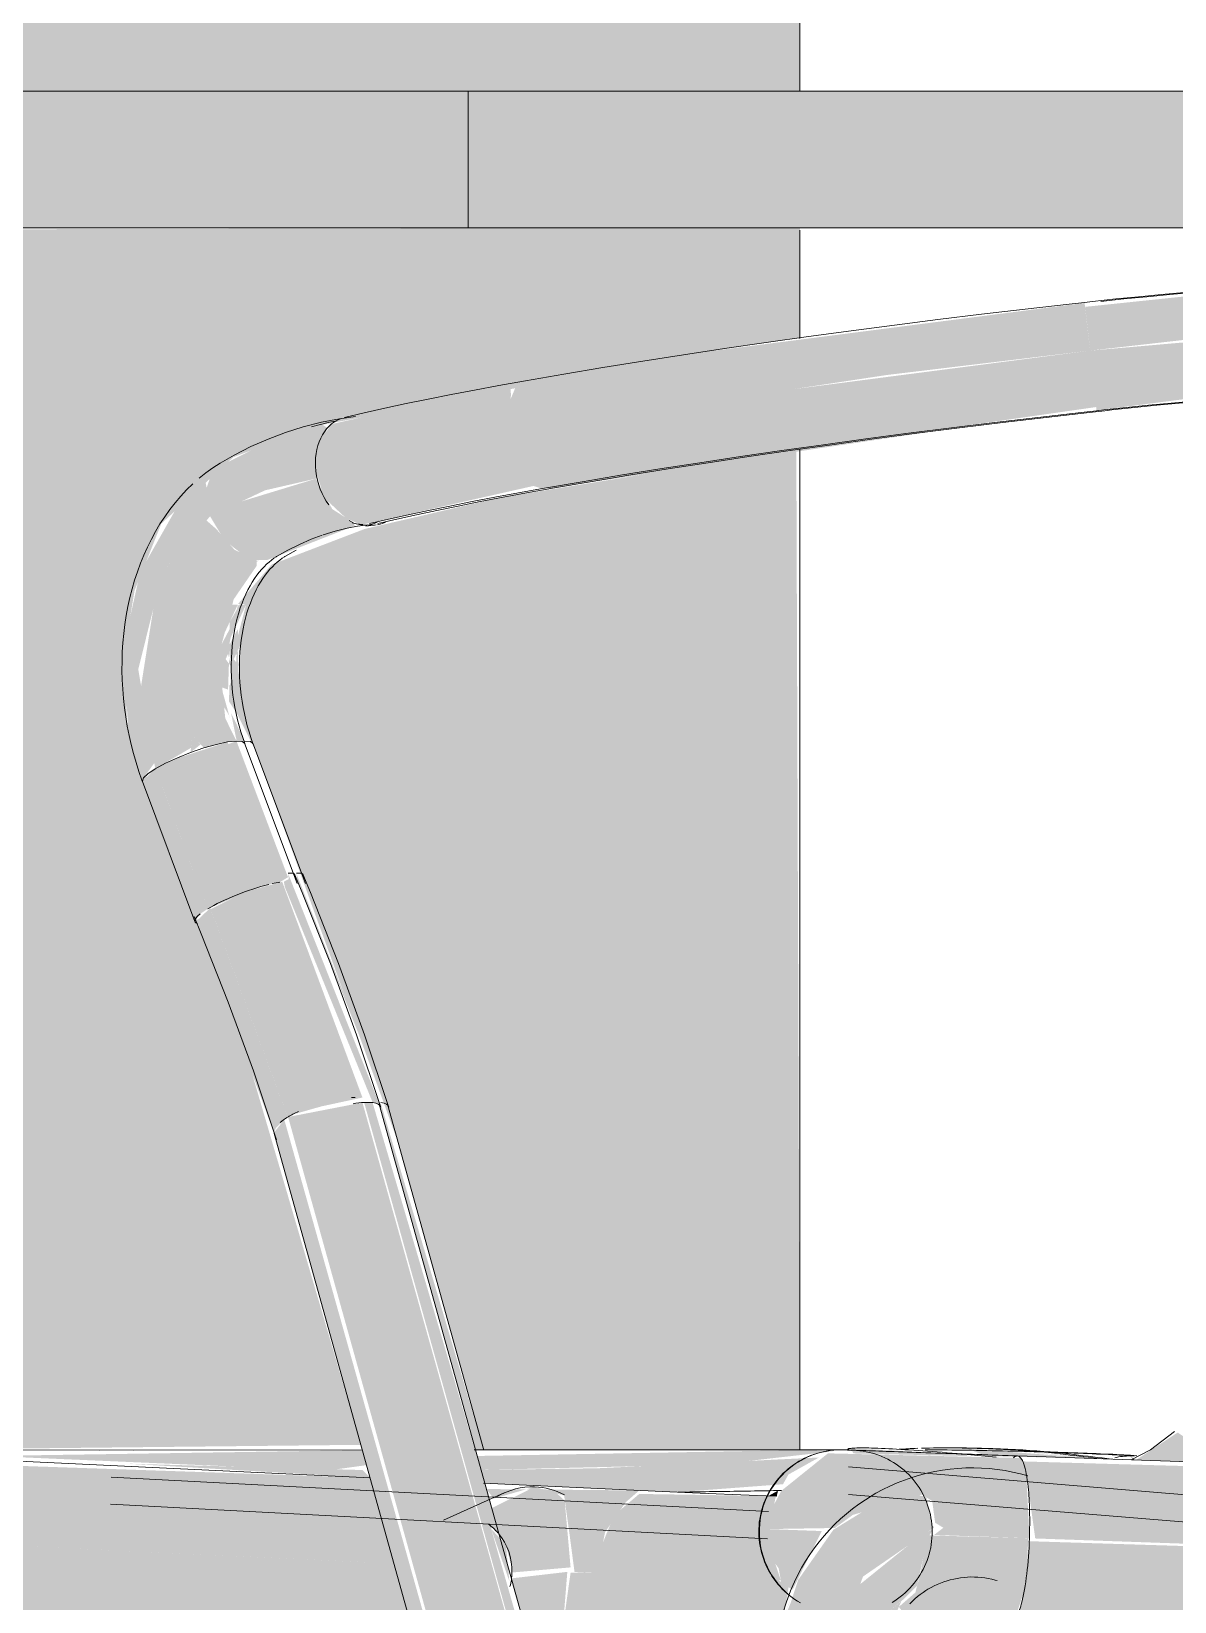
# Model space of a CAD drawing. Header units: inches. Extents: x 20426 to 36348, y -461 to 673.
# Drawn here: x 27940.58 to 27951.05, y 16.16 to 30.55 of the extents above; entities that cross this region are included whole.
import ezdxf

# ---------------------------------------------------------------- set-up
doc = ezdxf.new("R2010")
doc.units = ezdxf.units.IN
doc.header["$MEASUREMENT"] = 0
doc.layers.add('I-FURN', color=30, linetype='Continuous', lineweight=9)
doc.layers.add('M-EQPM', color=50, linetype='Continuous', lineweight=9)

# ---------------------------------------------------------------- blocks, each defined once
blk = doc.blocks.new('Mechanical Equipment 1 - Mechanical Equipment 1-405455-Elevation - South')
at = {"layer": 'M-EQPM'}
h = blk.add_hatch(color=256, dxfattribs=at)
h.paths.add_polyline_path([(26078.284, 0), (26078.377, 0), (26078.324, 15.636), (26078.381, 15.636), (26078.418, 15.745), (26078.284, 15.939), (26078.284, 3.655)], flags=0)
h.paths.add_polyline_path([(26090.06, 16.071), (26090.082, 16.126), (26090.057, 16.095)], flags=0)
h.paths.add_polyline_path([(26079.997, 0), (26084.511, 0.013), (26084.511, 0.25), (26083.365, 0.25), (26083.365, 0.75), (26090.93, 0.75), (26090.094, 15.848), (26089.983, 16.092), (26089.13, 15.997), (26084.395, 15.775), (26081.016, 3.655)], flags=0)
h.paths.add_polyline_path([(26181.87, 0), (26182.169, 0.008), (26182.07, 2.228), (26181.497, 0), (26181.814, 0)], flags=0)
h.paths.add_polyline_path([(26167.379, 0), (26179.752, 0), (26179.7, 15.636), (26179.754, 15.675), (26179.812, 15.7), (26179.663, 15.952), (26179.484, 15.968), (26174.504, 15.745), (26172.504, 15.615), (26168.579, 3.655)], flags=0)
h.paths.add_polyline_path([(26183.168, 0), (26185.886, 0.011), (26185.886, 0.25), (26184.741, 0.25), (26184.741, 0.75), (26192.305, 0.75), (26191.469, 15.848), (26191.363, 16.085), (26190.497, 15.993), (26185.846, 15.775), (26182.931, 5.319), (26183.159, 0)], flags=0)
h.paths.add_polyline_path([(26189.846, 0), (26192.347, 0.029), (26192.335, 0.25), (26189.846, 0.25)], flags=0)
h.paths.add_polyline_path([(26166.254, 0), (26169.66, 10.383), (26165.205, 0)], flags=0)
h.paths.add_polyline_path([(26164.117, 0), (26170.84, 15.666), (26168.333, 15.636), (26168.082, 15.72), (26167.471, 15.978), (26166.997, 16.306), (26166.535, 16.88), (26166.199, 17.795), (26165.923, 19.015), (26165.886, 19.051), (26165.686, 20.783), (26165.069, 23.975), (26164.672, 25.55), (26164.191, 27.322), (26163.7, 27.466), (26163.438, 27.677), (26163.52, 28.11), (26163.581, 28.23), (26163.817, 28.33), (26169.042, 27.63), (26169.111, 27.746), (26169.113, 27.796), (26169.529, 28.121), (26170.02, 28.253), (26173.009, 28.342), (26175.346, 28.323), (26177.765, 28.234), (26181.128, 27.895), (26183.651, 27.539), (26186.43, 27.025), (26187.118, 26.833), (26187.71, 26.533), (26187.843, 26.394), (26188.042, 26.204), (26188.377, 25.595), (26188.514, 24.96), (26188.514, 24.589), (26188.438, 24.016), (26188.004, 22.733), (26187.02, 19.985), (26186.366, 17.549), (26190.925, 17.494), (26191.643, 17.371), (26191.915, 17.062), (26192.035, 16.849), (26192.193, 16.615), (26192.43, 16.145), (26192.438, 15.944), (26192.517, 15.624), (26193.424, 0.75), (26198.176, 0.75), (26198.176, 28.5), (26193.09, 28.5), (26193.09, 28.75), (26174.841, 28.75), (26174.841, 30), (26218.337, 30), (26218.337, 45.018), (26078.284, 45.018), (26078.284, 30), (26096.462, 30), (26096.462, 36), (26120.462, 36), (26120.462, 30), (26124.377, 30), (26124.377, 28.75), (26120.462, 28.729), (26120.462, 28.142), (26122.253, 28.266), (26125.955, 28.346), (26129.361, 28.236), (26129.706, 28.117), (26129.925, 28.001), (26130.182, 27.56), (26130.144, 27.37), (26129.903, 27.076), (26129.611, 26.817), (26129.361, 26.708), (26128.604, 26.362), (26128.411, 26.075), (26128.05, 25.296), (26127.842, 24.55), (26127.719, 23.793), (26127.376, 20.672), (26127.297, 18.094), (26127.423, 17.52), (26127.423, 17.456), (26127.423, 17.287), (26127.466, 17.332), (26127.62, 16.992), (26127.809, 16.853), (26127.994, 16.512), (26127.952, 16.07), (26127.783, 15.793), (26132.964, 0)], flags=0)
h.paths.add_polyline_path([(26131.915, 0), (26126.775, 15.663), (26126.549, 15.658), (26125.209, 15.723), (26120.462, 15.925), (26120.462, 0), (26131.139, 0)], flags=0)
h.paths.add_polyline_path([(26085.377, 0), (26090.973, 0.005), (26090.959, 0.25), (26085.377, 0.25), (26085.377, 0.005)], flags=0)
h.paths.add_polyline_path([(26193.424, 0), (26199.864, 0.017), (26199.864, 0.25), (26193.41, 0.25), (26193.4, 0.008), (26193.4, 0)], flags=0)
h.paths.add_polyline_path([(26096.462, 0), (26096.462, 0.25), (26091.959, 0.25), (26091.948, 0.008), (26091.973, 0)], flags=0)
h.paths.add_polyline_path([(26186.81, 0), (26188.98, 0), (26188.98, 0.25), (26186.752, 0.25), (26186.752, 0)], flags=0)
h.paths.add_polyline_path([(26200.73, 0), (26207.246, 0.01), (26207.246, 0.25), (26200.73, 0.25), (26200.73, 0.06)], flags=0)
h.paths.add_polyline_path([(26213.842, 0), (26213.842, 0.25), (26211.614, 0.25), (26211.614, 0), (26213.373, 0)], flags=0)
h.paths.add_polyline_path([(26210.748, 0), (26210.748, 0.25), (26208.335, 0.25), (26208.323, 0), (26209.228, 0)], flags=0)
h.paths.add_polyline_path([(26217.435, 0), (26217.426, 0.011), (26217.65, 5.636), (26214.824, 15.775), (26209.233, 16.067), (26209.204, 15.848), (26209.228, 15.619), (26208.398, 0.75), (26215.854, 0.75), (26215.854, 0.25), (26214.708, 0.205), (26214.708, 0), (26217.426, 0)], flags=0)
h.paths.add_polyline_path([(26202.419, 0.75), (26207.289, 0.75), (26208.181, 15.677), (26208.379, 16.429), (26208.691, 16.906), (26208.746, 17.034), (26208.791, 17.185), (26208.904, 17.24), (26209.143, 17.47), (26209.749, 17.496), (26209.786, 17.551), (26210.023, 17.552), (26214.316, 17.598), (26213.319, 20.996), (26212.168, 24.236), (26212.182, 25.071), (26212.242, 25.428), (26212.487, 26.039), (26213.147, 26.648), (26213.901, 26.933), (26217.533, 27.621), (26218.337, 27.744), (26218.337, 28.75), (26207.505, 28.729), (26207.505, 28.5), (26202.419, 28.5), (26202.419, 3.655)], flags=0)
h.paths.add_polyline_path([(26096.462, 0.75), (26096.462, 28.5), (26094.096, 28.5), (26094.096, 28.75), (26094.004, 28.729), (26094.004, 28.5), (26091.714, 28.5), (26091.714, 28.75), (26078.284, 28.729), (26078.284, 28.06), (26081.761, 27.611), (26084.698, 27.086), (26085.666, 26.833), (26086.259, 26.533), (26086.33, 26.432), (26086.591, 26.204), (26086.879, 25.749), (26087.063, 24.96), (26087.063, 24.589), (26086.987, 24.016), (26086.553, 22.733), (26085.571, 19.993), (26084.889, 17.549), (26089.472, 17.495), (26090.192, 17.371), (26090.464, 17.062), (26090.582, 16.851), (26090.741, 16.615), (26090.979, 16.145), (26090.981, 15.974), (26091.066, 15.624), (26091.973, 0.75)], flags=0)
h.paths.add_polyline_path([(26079.368, 1.458), (26083.341, 15.714), (26083.173, 15.718), (26079.71, 15.602), (26079.298, 15.622), (26079.366, 1.912)], flags=0)
h.paths.add_polyline_path([(26180.818, 1.725), (26181.916, 5.666), (26181.42, 15.594), (26180.981, 15.622), (26180.749, 15.622), (26180.817, 1.912)], flags=0)
h.paths.add_polyline_path([(26182.778, 8.757), (26184.665, 15.72), (26182.472, 15.624), (26182.77, 8.929)], flags=0)
h.paths.add_polyline_path([(26217.827, 8.991), (26218.123, 15.637), (26215.964, 15.675), (26217.824, 9.001)], flags=0)
h.paths.add_polyline_path([(26090.749, 16.011), (26090.788, 16.029), (26090.743, 16.028)], flags=0)
h.paths.add_polyline_path([(26170.892, 17.169), (26171.514, 17.237), (26171.96, 18.406), (26171.836, 20.747), (26171.431, 24.299), (26171.152, 25.344), (26170.874, 25.951), (26170.637, 26.293), (26165.301, 27.078), (26166.168, 23.606), (26166.666, 20.988), (26166.822, 19.836), (26166.945, 18.915), (26167.312, 17.56), (26167.511, 17.401), (26167.854, 17.215), (26170.621, 17.173)], flags=0)
h.paths.add_polyline_path([(26187.519, 24.797), (26187.47, 24.732), (26187.497, 24.845)], flags=0)
h.paths.add_polyline_path([(26179.474, 17.469), (26183.388, 17.55), (26185.229, 17.55), (26186.366, 21.414), (26187.366, 24.042), (26187.423, 24.057), (26187.497, 24.518), (26187.48, 25.03), (26187.519, 25.03), (26187.469, 25.163), (26187.441, 25.3), (26187.459, 25.328), (26187.053, 25.745), (26186.614, 25.888), (26185.617, 26.172), (26184.165, 26.438), (26180.913, 26.911), (26177.973, 27.215), (26177.585, 26.738), (26177.496, 26.451), (26177.368, 25.867), (26177.359, 24.991), (26178.404, 18.591), (26178.6, 18.172), (26178.934, 17.678), (26179.409, 17.483), (26179.453, 17.477)], flags=0)
h.paths.add_polyline_path([(26086.144, 24.797), (26086.094, 24.732), (26086.131, 24.825)], flags=0)
h.paths.add_polyline_path([(26078.284, 17.49), (26079.188, 17.553), (26080.122, 17.552), (26083.853, 17.55), (26084.99, 21.414), (26085.991, 24.042), (26086.044, 24.046), (26086.121, 24.518), (26086.104, 25.03), (26086.152, 25.02), (26086.094, 25.163), (26086.061, 25.299), (26086.061, 25.355), (26085.677, 25.745), (26084.984, 26.013), (26084.242, 26.172), (26082.789, 26.438), (26079.538, 26.911), (26078.284, 27.005), (26078.284, 17.505)], flags=0)
h.paths.add_polyline_path([(26213.456, 25.705), (26213.36, 25.654), (26213.449, 25.701)], flags=0)
h.paths.add_polyline_path([(26213.532, 25.705), (26213.435, 25.68), (26213.531, 25.704)], flags=0)
h.paths.add_polyline_path([(26215.442, 17.549), (26218.337, 17.552), (26218.304, 26.716), (26215.572, 26.274), (26214.35, 25.99), (26213.496, 25.663), (26213.19, 25.304), (26213.263, 25.296), (26213.185, 24.999), (26213.164, 24.63), (26213.111, 24.557), (26213.106, 24.409), (26213.177, 24.303), (26213.309, 24.038), (26213.356, 23.945), (26214.655, 20.371), (26215.441, 17.55)], flags=0)
h.paths.add_polyline_path([(26120.462, 17.781), (26120.904, 18.633), (26121.089, 19.251), (26121.408, 21.858), (26121.935, 25.72), (26121.855, 26.257), (26121.862, 26.437), (26121.533, 27.027), (26121.314, 27.223), (26120.462, 27.107), (26120.462, 17.954)], flags=0)
h.paths.add_polyline_path([(26171.475, 24.313), (26171.477, 24.324), (26171.473, 24.324)], flags=0)
h.paths.add_polyline_path([(26177.368, 24.485), (26177.369, 24.485), (26177.359, 24.544)], flags=0)
h.paths.add_polyline_path([(26213.195, 24.63), (26213.187, 24.876), (26213.21, 24.924), (26213.2, 24.732)], flags=0)
h.paths.add_polyline_path([(26129.741, 27.076), (26129.617, 27.139), (26129.622, 27.078), (26129.713, 27.076)], flags=0)
h.paths.add_polyline_path([(26164.387, 48.055), (26218.337, 48.055), (26218.337, 60), (26078.284, 60), (26078.284, 48.055), (26161.127, 48.055)], flags=0)
for p, q in [((26218.337, 30), (26218.337, 45.018)), ((26218.337, 27.734), (26218.337, 28.729)), ((26218.337, 17.551), (26218.337, 26.72))]:
    blk.add_line(p, q, dxfattribs=at)
blk = doc.blocks.new('HermanMiller_Collection_Air-Chair_SideChair_Arms - Arms-460524-Elevation - South')
at = {"layer": 'I-FURN'}
for points in [[(26216.039, 26.362), (26219.681, 26.902), (26216.936, 26.52), (26216.014, 26.37)], [(26214.57, 20.693), (26213.723, 22.835), (26213.731, 22.779), (26214.55, 20.719), (26214.564, 20.701)], [(26221.19, 17.466), (26221.085, 17.48), (26220.171, 17.55), (26221.185, 17.466)]]:
    blk.add_hatch(color=256, dxfattribs=at).paths.add_polyline_path(points, flags=0)
h = blk.add_hatch(color=256, dxfattribs=at)
h.paths.add_polyline_path([(26213.159, 24.1), (26213.019, 24.601), (26213.031, 24.409), (26213.107, 24.283)], flags=0)
h.paths.add_polyline_path([(26213.075, 24.797), (26213.125, 25.003), (26213.243, 25.366), (26213.113, 25.138), (26213.109, 24.999), (26213.097, 24.924)], flags=0)
h.paths.add_polyline_path([(26213.088, 25.519), (26213.386, 25.705), (26213.333, 25.687), (26213.102, 25.529)], flags=0)
h = blk.add_hatch(color=256, dxfattribs=at)
h.paths.add_polyline_path([(26213.212, 24.043), (26213.248, 24.054), (26213.125, 24.303), (26213.177, 24.046)], flags=0)
h.paths.add_polyline_path([(26213.15, 24.797), (26213.2, 24.732), (26213.173, 24.845)], flags=0)
h.paths.add_polyline_path([(26213.173, 24.518), (26213.19, 25.03), (26213.187, 25.073), (26213.106, 24.919), (26213.125, 24.732), (26213.119, 24.538)], flags=0)
h.paths.add_polyline_path([(26213.124, 24.999), (26213.263, 25.296), (26213.187, 25.29), (26213.125, 25.003)], flags=0)
h = blk.add_hatch(color=256, dxfattribs=at)
h.paths.add_polyline_path([(26219.851, 1.458), (26219.823, 1.83), (26218.684, 5.806), (26218.724, 5.501), (26219.844, 1.485)], flags=0)
h.paths.add_polyline_path([(26217.816, 8.757), (26217.824, 9.001), (26215.894, 15.716), (26215.888, 15.675), (26217.768, 8.933)], flags=0)
h.paths.add_polyline_path([(26215.366, 17.549), (26215.441, 17.55), (26214.495, 20.734), (26214.49, 20.693), (26215.366, 17.55)], flags=0)
for p, q in [((26214.359, 26.014), (26214.455, 26.027)), ((26213.619, 25.737), (26213.723, 25.796)), ((26213.806, 22.742), (26213.326, 24.026)), ((26213.327, 24.024), (26213.326, 24.025)), ((26215.442, 17.549), (26214.559, 20.719)), ((26214.33, 17.551), (26212.236, 17.55)), ((26217.282, 17.552), (26215.429, 17.551))]:
    blk.add_line(p, q, dxfattribs=at)
at = {"layer": 'I-FURN', "flags": 128}
for points in [[(26222.909, 28.235), (26222.749, 28.224), (26222.548, 28.209), (26222.345, 28.193), (26222.14, 28.176), (26221.933, 28.158), (26221.725, 28.139), (26221.515, 28.118), (26221.305, 28.097), (26221.095, 28.075)], [(26222.695, 27.218), (26222.618, 27.212), (26222.419, 27.196), (26222.218, 27.179), (26222.016, 27.162), (26221.812, 27.143), (26221.607, 27.123), (26221.401, 27.102), (26221.195, 27.08), (26221.129, 27.072)], [(26216.071, 26.363), (26216.416, 26.423), (26216.769, 26.482), (26217.129, 26.54), (26217.496, 26.597), (26217.869, 26.653), (26218.247, 26.708), (26218.63, 26.762), (26219.016, 26.815), (26219.407, 26.867), (26219.8, 26.917), (26220.196, 26.965), (26220.593, 27.012), (26220.991, 27.057), (26221.129, 27.072)], [(26214.095, 26.981), (26214.028, 26.968), (26213.863, 26.926)], [(26214.471, 26.039), (26214.643, 26.079), (26214.823, 26.119), (26215.011, 26.16), (26215.206, 26.2), (26215.409, 26.24), (26215.618, 26.281), (26215.833, 26.321), (26216.054, 26.36), (26216.071, 26.363)], [(26213.326, 24.025), (26213.308, 24.078), (26213.29, 24.132), (26213.274, 24.186), (26213.26, 24.242), (26213.247, 24.298), (26213.236, 24.354), (26213.226, 24.411), (26213.218, 24.468), (26213.211, 24.525), (26213.207, 24.582), (26213.203, 24.639), (26213.202, 24.696), (26213.202, 24.752), (26213.203, 24.808), (26213.207, 24.863), (26213.211, 24.917), (26213.218, 24.971), (26213.226, 25.023), (26213.235, 25.074), (26213.246, 25.124), (26213.258, 25.173), (26213.271, 25.22), (26213.286, 25.266), (26213.302, 25.31), (26213.319, 25.352), (26213.337, 25.393), (26213.355, 25.431), (26213.375, 25.468), (26213.395, 25.502), (26213.416, 25.535), (26213.438, 25.565), (26213.46, 25.594), (26213.482, 25.62), (26213.504, 25.644), (26213.527, 25.666), (26213.549, 25.686), (26213.572, 25.704), (26213.594, 25.721), (26213.616, 25.735), (26213.619, 25.737)], [(26213.326, 24.025), (26213.304, 24.042), (26213.25, 24.046)], [(26214.569, 20.698), (26214.349, 21.355), (26214.11, 22.009), (26213.852, 22.66), (26213.783, 22.826)], [(26221.423, 17.498), (26221.396, 17.5), (26221.367, 17.502), (26221.337, 17.504), (26221.305, 17.505), (26221.273, 17.507), (26221.239, 17.509), (26221.203, 17.511), (26221.167, 17.512), (26221.129, 17.514), (26221.091, 17.516), (26221.051, 17.518), (26221.01, 17.519), (26220.968, 17.521), (26220.925, 17.523), (26220.882, 17.524), (26220.837, 17.526), (26220.792, 17.527), (26220.747, 17.529), (26220.7, 17.53), (26220.653, 17.532), (26220.606, 17.533), (26220.559, 17.535), (26220.511, 17.536), (26220.462, 17.537), (26220.414, 17.539), (26220.366, 17.54), (26220.317, 17.541), (26220.269, 17.542)]]:
    blk.add_lwpolyline(points, dxfattribs=at)
at = {"layer": 'I-FURN'}
for centre, major_axis, ratio, start_param, end_param in [((26214.398, 26.524), (-0.057, 0.497), 0.711436, 3.176288, 3.438088), ((26214.398, 26.524), (-0.057, 0.497), 0.711436, 2.963382, 3.141593), ((26213.323, 22.632), (0.461, 0.194), 0.144221, 6.220526, 6.744124), ((26214.093, 20.546), (0.476, 0.152), 0.239355, 6.237561, 6.76116), ((26226.22, 101.858), (0, 84.69), 0.707107, 3.051747, 3.057539)]:
    blk.add_ellipse(centre, major_axis=major_axis, ratio=ratio, start_param=start_param, end_param=end_param, dxfattribs=at)
blk.add_open_spline([(26220.849, 17.51), (26220.719, 17.527), (26220.391, 17.555), (26219.982, 17.569), (26219.777, 17.57), (26219.751, 17.57)], degree=3, knots=[-1, -1, -1, -1, -0.7, -0.4, -0.3554722, -0.3554722, -0.3554722, -0.3554722], dxfattribs=at)
blk = doc.blocks.new('Falcon 7700 Series Pedestal Base - 36_ Square Top x 30_ - Wheelchair Height-V66-Elevation - South')
at = {"layer": 'I-FURN'}
blk.add_hatch(color=256, dxfattribs=at).paths.add_polyline_path([(26215.297, 28.75), (26225.753, 28.75), (26225.753, 30), (26215.297, 30)], flags=0)
for p, q in [((26215.297, 30), (26225.753, 30)), ((26225.753, 28.75), (26215.297, 28.75))]:
    blk.add_line(p, q, dxfattribs=at)
blk = doc.blocks.new('HermanMiller_Collection_Air-Chair_SideChair_Arms - Arms-V67-Elevation - South')
at = {"layer": 'I-FURN'}
for points in [[(26220.996, 27.624), (26223.212, 27.877), (26223.236, 27.819), (26223.321, 27.825), (26223.237, 28.117), (26223.091, 28.249), (26220.95, 28.025), (26220.982, 27.75)], [(26215.654, 26.875), (26219.137, 27.401), (26220.996, 27.624), (26220.945, 28.061), (26217.457, 27.611), (26215.734, 27.293), (26215.661, 27.119), (26215.649, 27.002)], [(26215.964, 26.362), (26219.681, 26.911), (26221.051, 27.107), (26220.996, 27.624), (26217.337, 27.149), (26215.654, 26.875), (26215.768, 26.52), (26215.896, 26.384)], [(26213.902, 26.52), (26215.654, 26.875), (26215.69, 27.219), (26215.682, 27.317), (26214.044, 26.95), (26213.926, 26.768), (26213.901, 26.64)], [(26212.933, 26.106), (26213.437, 26.344), (26213.916, 26.454), (26213.912, 26.703), (26214.011, 26.913), (26213.962, 26.946), (26213.552, 26.833), (26212.959, 26.533), (26212.894, 26.344), (26212.9, 26.227)], [(26214.334, 26.031), (26215.896, 26.384), (26215.768, 26.52), (26215.654, 26.875), (26213.902, 26.52), (26213.98, 26.274), (26214.182, 26.086), (26214.298, 26.037)], [(26212.322, 23.708), (26212.422, 23.844), (26212.275, 24.704), (26212.497, 25.595), (26212.933, 26.106), (26212.9, 26.377), (26212.889, 26.432), (26212.7, 26.314), (26212.293, 25.595), (26212.164, 25.019), (26212.156, 24.589), (26212.182, 24.188)], [(26213.456, 25.705), (26214.26, 26.02), (26214.235, 26.056), (26214.052, 26.172), (26213.902, 26.45), (26213.22, 26.242), (26212.933, 26.106), (26213.066, 25.884), (26213.258, 25.737), (26213.36, 25.706)], [(26212.911, 22.509), (26213.356, 22.7), (26213.573, 22.757), (26213.094, 24.038), (26212.603, 23.88), (26212.431, 23.793), (26212.524, 23.545)], [(26213.574, 22.754), (26213.647, 22.799), (26213.175, 24.046), (26213.101, 24.019), (26213.573, 22.757)], [(26212.793, 22.393), (26212.842, 22.462), (26212.911, 22.509), (26212.431, 23.793), (26212.313, 23.679), (26212.768, 22.461)], [(26213.648, 20.59), (26213.692, 20.625), (26213.953, 20.699), (26214.329, 20.78), (26213.594, 22.757), (26213.263, 22.669), (26212.939, 22.507), (26213.644, 20.602)], [(26214.495, 20.693), (26213.647, 22.835), (26213.654, 22.782), (26213.609, 22.758), (26213.618, 22.71), (26214.423, 20.734), (26214.475, 20.719)], [(26213.519, 20.456), (26213.536, 20.502), (26213.643, 20.604), (26212.935, 22.517), (26212.804, 22.393), (26213.518, 20.458)], [(26222.206, 17.431), (26221.798, 17.711), (26221.414, 17.458), (26222.041, 17.436)], [(26221.407, 17.459), (26221.363, 17.496), (26221.396, 17.459)], [(26215.699, 16.428), (26216.236, 16.475), (26216.182, 17.087), (26216.081, 17.18), (26215.888, 17.204), (26215.514, 17.018), (26215.501, 16.856), (26215.551, 16.807), (26215.644, 16.68), (26215.693, 16.489)], [(26218.162, 16.357), (26218.111, 16.51), (26218.038, 16.678), (26218.112, 17.113), (26218.125, 17.128), (26216.865, 17.148), (26216.635, 16.953), (26216.497, 16.617), (26216.475, 16.423), (26218.142, 16.357)], [(26218.125, 17.128), (26218.136, 17.178), (26218.051, 17.131)], [(26215.675, 16.348), (26215.644, 16.68), (26215.508, 16.829), (26215.659, 16.394)], [(26215.878, 15.714), (26216.139, 15.801), (26216.163, 15.893), (26216.206, 16.434), (26215.691, 16.374), (26215.709, 16.291), (26215.859, 15.781)]]:
    blk.add_hatch(color=256, dxfattribs=at).paths.add_polyline_path(points, flags=0)
h = blk.add_hatch(color=256, dxfattribs=at)
h.paths.add_polyline_path([(26222.908, 27.393), (26223.121, 27.599), (26222.964, 27.453), (26222.911, 27.396)], flags=0)
h.paths.add_polyline_path([(26221.053, 27.076), (26222.855, 27.307), (26223.166, 27.814), (26220.996, 27.624), (26221.051, 27.107)], flags=0)
h.paths.add_polyline_path([(26223.274, 27.402), (26223.322, 27.603), (26223.321, 27.825), (26223.243, 27.77), (26223.26, 27.409)], flags=0)
h = blk.add_hatch(color=256, dxfattribs=at)
h.paths.add_polyline_path([(26212.431, 23.793), (26212.758, 23.984), (26212.767, 24.101), (26212.877, 23.984), (26213.094, 24.038), (26213.014, 24.841), (26213.15, 25.346), (26213.36, 25.652), (26213.36, 25.706), (26213.158, 25.798), (26212.99, 25.989), (26212.9, 26.068), (26212.459, 25.55), (26212.301, 24.55), (26212.422, 23.844)], flags=0)
h.paths.add_polyline_path([(26212.754, 23.942), (26212.846, 24.016), (26212.767, 24.101), (26212.755, 23.949)], flags=0)
h = blk.add_hatch(color=256, dxfattribs=at)
h.paths.add_polyline_path([(26213.094, 24.039), (26213.175, 24.046), (26213.049, 24.303), (26213.094, 24.041)], flags=0)
h.paths.add_polyline_path([(26213.075, 24.797), (26213.125, 24.732), (26213.098, 24.845)], flags=0)
h.paths.add_polyline_path([(26213.098, 24.518), (26213.115, 25.03), (26213.115, 25.077), (26213.031, 24.919), (26212.982, 24.694), (26213.043, 24.538)], flags=0)
h.paths.add_polyline_path([(26213.048, 24.999), (26213.187, 25.296), (26213.113, 25.298), (26213.084, 25.163)], flags=0)
h = blk.add_hatch(color=256, dxfattribs=at)
h.paths.add_polyline_path([(26219.77, 0), (26220.121, 0.012), (26218.653, 5.096), (26218.594, 2.858), (26219.391, 0), (26219.707, 0)], flags=0)
h.paths.add_polyline_path([(26217.697, 6.077), (26217.768, 8.454), (26214.329, 20.734), (26213.648, 20.602), (26217.207, 7.834), (26217.65, 6.245)], flags=0)
h = blk.add_hatch(color=256, dxfattribs=at)
h.paths.add_polyline_path([(26220.192, 0), (26220.257, 0), (26218.674, 5.574), (26218.66, 5.254), (26220.124, 0)], flags=0)
h.paths.add_polyline_path([(26217.798, 8.345), (26217.768, 8.933), (26215.508, 16.829), (26215.534, 16.923), (26215.453, 17.237), (26214.422, 20.734), (26214.345, 20.734), (26217.768, 8.454)], flags=0)
h = blk.add_hatch(color=256, dxfattribs=at)
h.paths.add_polyline_path([(26219.391, 0), (26218.558, 2.986), (26218.535, 2.461), (26219.258, 0), (26219.314, 0)], flags=0)
h.paths.add_polyline_path([(26217.674, 5.552), (26217.65, 6.245), (26213.613, 20.578), (26213.518, 20.458), (26217.65, 5.636)], flags=0)
h = blk.add_hatch(color=256, dxfattribs=at)
h.paths.add_polyline_path([(26217.224, 17.165), (26218.182, 17.237), (26218.232, 17.326), (26218.511, 17.482), (26216.481, 17.383), (26215.417, 17.368), (26215.45, 17.246), (26217.199, 17.166)], flags=0)
h.paths.add_polyline_path([(26214.4, 17.296), (26214.331, 17.367), (26212.182, 17.425), (26214.331, 17.299)], flags=0)
h.paths.add_polyline_path([(26221.1, 17.469), (26219.869, 17.563), (26220.053, 17.494), (26220.893, 17.477), (26221.039, 17.471)], flags=0)
h = blk.add_hatch(color=256, dxfattribs=at)
h.paths.add_polyline_path([(26216.475, 16.423), (26216.552, 16.798), (26216.742, 17.073), (26216.865, 17.18), (26215.465, 17.193), (26215.531, 17.105), (26215.906, 17.212), (26216.177, 17.133), (26216.204, 16.938), (26216.227, 16.774), (26216.272, 16.433), (26216.337, 16.429)], flags=0)
h.paths.add_polyline_path([(26214.619, 16.51), (26214.4, 17.296), (26210.018, 17.445), (26209.872, 17.329), (26209.731, 17.039), (26209.677, 16.742), (26214.26, 16.527)], flags=0)
h = blk.add_hatch(color=256, dxfattribs=at)
h.paths.add_polyline_path([(26214.039, 17.367), (26214.368, 17.412), (26214.329, 17.549), (26210.918, 17.496), (26213.575, 17.381), (26214.026, 17.368)], flags=0)
h.paths.add_polyline_path([(26215.417, 17.368), (26217.597, 17.42), (26218.62, 17.536), (26218.65, 17.536), (26218.415, 17.551), (26215.381, 17.496), (26215.409, 17.393)], flags=0)
h = blk.add_hatch(color=256, dxfattribs=at)
h.paths.add_polyline_path([(26216.959, 15.675), (26216.71, 15.775), (26216.533, 16.048), (26216.475, 16.423), (26216.236, 16.428), (26216.15, 15.812), (26215.991, 15.726), (26216.211, 15.71), (26216.829, 15.681)], flags=0)
h.paths.add_polyline_path([(26214.824, 15.775), (26214.619, 16.51), (26209.677, 16.742), (26209.802, 16.231), (26209.878, 16.095), (26210.104, 15.996), (26214.464, 15.792)], flags=0)
h = blk.add_hatch(color=256, dxfattribs=at)
h.paths.add_polyline_path([(26219.49, 15.585), (26219.454, 15.691), (26219.398, 16.028), (26219.197, 16.003), (26219.08, 15.634), (26219.454, 15.586)], flags=0)
h.paths.add_polyline_path([(26218.123, 15.637), (26218.188, 16.02), (26218.233, 16.294), (26218.142, 16.357), (26216.475, 16.423), (26216.533, 16.048), (26216.71, 15.775), (26216.829, 15.7), (26217.92, 15.644)], flags=0)
for p, q in [((26214.265, 27.021), (26214.12, 27)), ((26214.283, 26.014), (26214.379, 26.027)), ((26213.73, 22.742), (26213.25, 24.026)), ((26213.251, 24.024), (26213.251, 24.025)), ((26212.313, 23.677), (26212.793, 22.392)), ((26217.817, 8.76), (26214.483, 20.719)), ((26213.52, 20.451), (26217.673, 5.549)), ((26214.401, 17.296), (26210.139, 17.496)), ((26218.788, 17.552), (26215.353, 17.551)), ((26212.026, 17.303), (26218.049, 16.986)), ((26215.628, 17.157), (26215.073, 16.908)), ((26217.012, 17.173), (26215.438, 17.247)), ((26212.022, 17.053), (26218.041, 16.737))]:
    blk.add_line(p, q, dxfattribs=at)
at = {"layer": 'I-FURN', "flags": 128}
for points in [[(26223.067, 28.251), (26222.872, 28.238), (26222.674, 28.224), (26222.473, 28.209), (26222.27, 28.193), (26222.064, 28.176), (26221.858, 28.158), (26221.649, 28.139), (26221.44, 28.118), (26221.23, 28.097), (26221.019, 28.075), (26220.944, 28.066)], [(26215.823, 27.348), (26216.173, 27.409), (26216.532, 27.468), (26216.897, 27.527), (26217.269, 27.585), (26217.646, 27.642), (26218.029, 27.698), (26218.417, 27.753), (26218.808, 27.806), (26219.203, 27.858), (26219.601, 27.909), (26220.001, 27.958), (26220.402, 28.005), (26220.805, 28.051), (26220.944, 28.066)], [(26214.164, 27.012), (26214.345, 27.054), (26214.533, 27.096), (26214.729, 27.138), (26214.932, 27.18), (26215.141, 27.222), (26215.357, 27.263), (26215.578, 27.304), (26215.806, 27.345), (26215.823, 27.348)], [(26223.122, 27.252), (26222.932, 27.24), (26222.738, 27.226), (26222.542, 27.212), (26222.344, 27.196), (26222.143, 27.179), (26221.94, 27.162), (26221.737, 27.143), (26221.532, 27.123), (26221.326, 27.102), (26221.12, 27.08), (26221.053, 27.072)], [(26215.996, 26.363), (26216.341, 26.423), (26216.694, 26.482), (26217.054, 26.54), (26217.42, 26.597), (26217.793, 26.653), (26218.171, 26.708), (26218.554, 26.762), (26218.941, 26.815), (26219.331, 26.867), (26219.725, 26.917), (26220.12, 26.965), (26220.517, 27.012), (26220.915, 27.057), (26221.053, 27.072)], [(26214.12, 27), (26213.953, 26.968), (26213.787, 26.926), (26213.624, 26.874), (26213.464, 26.814), (26213.307, 26.744), (26213.153, 26.666), (26213.025, 26.592)], [(26213.025, 26.592), (26212.959, 26.55), (26212.895, 26.504), (26212.834, 26.455)], [(26212.775, 26.402), (26212.718, 26.348), (26212.664, 26.29), (26212.613, 26.23), (26212.564, 26.167), (26212.518, 26.102), (26212.474, 26.036), (26212.433, 25.967), (26212.395, 25.896), (26212.359, 25.824), (26212.326, 25.75), (26212.295, 25.675), (26212.267, 25.598), (26212.242, 25.52), (26212.219, 25.441), (26212.199, 25.361), (26212.181, 25.28), (26212.165, 25.197), (26212.153, 25.115), (26212.142, 25.031), (26212.135, 24.947), (26212.129, 24.863), (26212.127, 24.778), (26212.126, 24.693), (26212.128, 24.607), (26212.133, 24.522), (26212.14, 24.437), (26212.149, 24.352), (26212.161, 24.267), (26212.175, 24.182), (26212.192, 24.098), (26212.211, 24.015), (26212.232, 23.932), (26212.255, 23.85), (26212.281, 23.768), (26212.309, 23.688), (26212.313, 23.678)], [(26214.395, 26.039), (26214.567, 26.079), (26214.748, 26.119), (26214.935, 26.16), (26215.131, 26.2), (26215.333, 26.24), (26215.542, 26.281), (26215.758, 26.321), (26215.979, 26.36), (26215.996, 26.363)], [(26213.543, 25.737), (26213.647, 25.796), (26213.753, 25.849), (26213.86, 25.895), (26213.96, 25.932)], [(26213.968, 25.935), (26214.078, 25.969), (26214.188, 25.996), (26214.283, 26.014)], [(26213.251, 24.025), (26213.232, 24.078), (26213.215, 24.132), (26213.199, 24.186), (26213.185, 24.242), (26213.172, 24.298), (26213.16, 24.354), (26213.151, 24.411), (26213.142, 24.468), (26213.136, 24.525), (26213.131, 24.582), (26213.128, 24.639), (26213.126, 24.696), (26213.126, 24.752), (26213.128, 24.808), (26213.131, 24.863), (26213.136, 24.917), (26213.142, 24.971), (26213.15, 25.023), (26213.159, 25.074), (26213.17, 25.124), (26213.182, 25.173), (26213.196, 25.22), (26213.21, 25.266), (26213.226, 25.31), (26213.243, 25.352), (26213.261, 25.393), (26213.28, 25.431), (26213.3, 25.468), (26213.32, 25.502), (26213.341, 25.535), (26213.362, 25.565), (26213.384, 25.594), (26213.406, 25.62), (26213.429, 25.644), (26213.451, 25.666), (26213.474, 25.686), (26213.496, 25.704), (26213.518, 25.721), (26213.54, 25.735), (26213.543, 25.737)], [(26213.094, 24.038), (26212.993, 24.016), (26212.877, 23.984), (26212.754, 23.942)], [(26213.251, 24.025), (26213.228, 24.042), (26213.175, 24.046), (26213.094, 24.038)], [(26212.754, 23.942), (26212.634, 23.894), (26212.524, 23.844), (26212.431, 23.793)], [(26212.431, 23.793), (26212.362, 23.747), (26212.322, 23.708), (26212.313, 23.679)], [(26214.494, 20.698), (26214.274, 21.355), (26214.035, 22.009), (26213.777, 22.66), (26213.708, 22.826)], [(26213.541, 20.394), (26213.33, 21.025), (26213.1, 21.653), (26212.852, 22.279), (26212.786, 22.438)], [(26221.768, 17.72), (26221.55, 17.551), (26221.371, 17.46)], [(26214.33, 17.551), (26211.922, 17.55), (26209.797, 17.552)], [(26221.399, 17.495), (26221.374, 17.497), (26221.348, 17.498), (26221.32, 17.5), (26221.291, 17.502), (26221.261, 17.504), (26221.23, 17.505), (26221.197, 17.507), (26221.163, 17.509), (26221.128, 17.511), (26221.091, 17.512), (26221.054, 17.514), (26221.015, 17.516), (26220.975, 17.518), (26220.934, 17.519), (26220.893, 17.521), (26220.85, 17.523), (26220.806, 17.524), (26220.762, 17.526), (26220.717, 17.527), (26220.671, 17.529), (26220.625, 17.53), (26220.578, 17.532), (26220.531, 17.533), (26220.483, 17.535), (26220.435, 17.536), (26220.387, 17.537), (26220.339, 17.539), (26220.29, 17.54), (26220.242, 17.541), (26220.193, 17.542), (26220.145, 17.543), (26220.097, 17.544), (26220.049, 17.545), (26220.002, 17.546), (26219.955, 17.547), (26219.909, 17.548), (26219.863, 17.548), (26219.818, 17.549), (26219.773, 17.55), (26219.729, 17.55), (26219.686, 17.551), (26219.644, 17.551), (26219.603, 17.552), (26219.563, 17.552), (26219.524, 17.552), (26219.486, 17.552)], [(26217.012, 17.173), (26217.145, 17.167), (26217.282, 17.161), (26217.423, 17.155), (26217.569, 17.149), (26217.718, 17.143), (26217.871, 17.137), (26218.027, 17.132), (26218.125, 17.128)]]:
    blk.add_lwpolyline(points, dxfattribs=at)
at = {"layer": 'I-FURN'}
for centre, major_axis, ratio, start_param, end_param in [((26214.279, 26.525), (-0.116, 0.486), 0.74611, 0.096646, 1.405643), ((26214.279, 26.525), (-0.116, 0.486), 0.74611, 1.405643, 2.087532), ((26214.322, 26.524), (-0.057, 0.497), 0.711436, 2.65269, 3.176288), ((26214.279, 26.525), (-0.116, 0.486), 0.74611, 2.71464, 2.78003), ((26214.322, 26.524), (-0.057, 0.497), 0.711436, 3.176288, 3.438088), ((26214.279, 26.525), (-0.116, 0.486), 0.74611, 2.814481, 2.976439), ((26213.262, 22.567), (0.468, 0.175), 0.191458, 1.035163, 2.34416), ((26213.262, 22.567), (0.468, 0.175), 0.191458, 0.773364, 0.96478), ((26213.247, 22.632), (0.461, 0.194), 0.144221, 6.220526, 6.744124), ((26213.262, 22.567), (0.468, 0.175), 0.191458, 2.60596, 3.129558), ((26213.262, 22.567), (0.468, 0.175), 0.191458, 3.141593, 3.391358), ((26214.001, 20.585), (0.482, 0.134), 0.301377, 0.918771, 0.997836), ((26214.017, 20.546), (0.476, 0.152), 0.239355, 0.740351, 1.001574), ((26214.017, 20.546), (0.476, 0.152), 0.239355, 0.483554, 0.739774), ((26214.017, 20.546), (0.476, 0.152), 0.239355, 6.237561, 6.76116), ((26214.001, 20.585), (0.482, 0.134), 0.301377, 2.319528, 2.568633), ((26214.001, 20.585), (0.482, 0.134), 0.301377, 2.051225, 2.306833), ((26226.145, 101.858), (0, 84.69), 0.707107, 3.051747, 3.057239), ((26215.888, 16.463), (-0.021, 0.75), 0.90616, 6.224803, 6.748402), ((26215.888, 16.463), (-0.021, 0.75), 0.90616, 5.809079, 6.224803), ((26215.246, 16.444), (-0.014, 0.5), 0.90616, 5.458165, 5.701205), ((26215.246, 16.444), (-0.014, 0.5), 0.90616, 4.654007, 5.439405), ((26215.246, 16.444), (-0.014, 0.5), 0.90616, 4.392208, 4.654007)]:
    blk.add_ellipse(centre, major_axis=major_axis, ratio=ratio, start_param=start_param, end_param=end_param, dxfattribs=at)
for points in [[(26219.416, 17.566), (26219.353, 17.564), (26219.299, 17.561), (26219.247, 17.557)], [(26221.363, 17.496), (26221.316, 17.497), (26221.268, 17.491), (26221.221, 17.479)]]:
    blk.add_open_spline(points, degree=3, dxfattribs=at)
for points, knots in [([(26220.773, 17.51), (26220.643, 17.527), (26220.316, 17.555), (26219.822, 17.572), (26219.546, 17.57), (26219.452, 17.567)], [-1, -1, -1, -1, -0.7, -0.4, -0.222767, -0.222767, -0.222767, -0.222767]), ([(26217.222, 17.165), (26217.245, 17.165), (26217.458, 17.168), (26217.773, 17.173), (26218.072, 17.178), (26218.168, 17.179)], [-0.7807949, -0.7807949, -0.7807949, -0.7807949, -0.75, -0.5, -0.3850075, -0.3850075, -0.3850075, -0.3850075])]:
    blk.add_open_spline(points, degree=3, knots=knots, dxfattribs=at)
blk = doc.blocks.new('Falcon 7700 Series Pedestal Base - 24_ x 30_ x 30_ - Wheelchair Height-460523-Elevation - South')
at = {"layer": 'I-FURN'}
blk.add_hatch(color=256, dxfattribs=at).paths.add_polyline_path([(26205.948, 28.75), (26215.297, 28.75), (26215.297, 30), (26185.297, 30), (26185.297, 28.75), (26197.635, 28.75)], flags=0)
for p, q in [((26185.297, 30), (26215.297, 30)), ((26215.297, 28.75), (26215.297, 30)), ((26215.297, 28.75), (26185.297, 28.75))]:
    blk.add_line(p, q, dxfattribs=at)
blk = doc.blocks.new('HermanMiller_Collection_Air-Chair_SideChair_Arms - Arms-V70-Elevation - South')
at = {"layer": 'I-FURN'}
for points in [[(26219.869, 17.496), (26219.869, 17.51), (26218.802, 17.566), (26218.828, 17.519), (26219.744, 17.498), (26219.847, 17.496)], [(26220.44, 16.742), (26220.411, 17.331), (26220.362, 17.477), (26218.594, 17.52), (26218.166, 17.176), (26218.048, 16.952), (26218.044, 16.826), (26218.657, 16.836), (26218.822, 16.956), (26219.454, 17.143), (26219.549, 17.083), (26219.576, 16.884), (26219.651, 16.838), (26219.566, 16.772), (26220.069, 16.755)], [(26218.653, 15.665), (26218.915, 16.391), (26219.566, 16.84), (26219.545, 16.877), (26219.495, 17.119), (26219.395, 17.145), (26219.068, 17.081), (26218.644, 16.82), (26218.321, 16.36), (26218.252, 16.15), (26218.173, 15.959), (26218.206, 15.676), (26218.522, 15.67)]]:
    blk.add_hatch(color=256, dxfattribs=at).paths.add_polyline_path(points, flags=0)
h = blk.add_hatch(color=256, dxfattribs=at)
h.paths.add_polyline_path([(26229.575, 16.423), (26229.562, 17.174), (26229.113, 17.162), (26229.428, 16.428)], flags=0)
h.paths.add_polyline_path([(26227.815, 16.484), (26227.895, 16.874), (26227.974, 17.02), (26228.038, 17.131), (26227.996, 17.229), (26220.377, 17.446), (26220.428, 17.212), (26220.493, 16.74), (26227.767, 16.486)], flags=0)
h = blk.add_hatch(color=256, dxfattribs=at)
h.paths.add_polyline_path([(26219.268, 16.17), (26219.209, 16.17), (26219.229, 16.137)], flags=0)
h.paths.add_polyline_path([(26220.311, 16.014), (26220.395, 16.274), (26220.431, 16.742), (26219.503, 16.769), (26219.441, 16.418), (26219.397, 16.256), (26219.397, 16.247), (26219.243, 16.113), (26219.282, 16.063), (26219.882, 16.026)], flags=0)
h.paths.add_polyline_path([(26218.819, 16.08), (26218.872, 16.134), (26218.859, 16.138)], flags=0)
h.paths.add_polyline_path([(26218.271, 16.273), (26218.538, 16.808), (26218.044, 16.826), (26218.036, 16.61), (26218.142, 16.468), (26218.167, 16.33), (26218.265, 16.276)], flags=0)
h = blk.add_hatch(color=256, dxfattribs=at)
h.paths.add_polyline_path([(26219.145, 16.066), (26219.181, 15.967), (26219.268, 16.17)], flags=0)
h.paths.add_polyline_path([(26218.784, 16.028), (26218.828, 16.014), (26218.785, 16.014)], flags=0)
h.paths.add_polyline_path([(26219.07, 15.636), (26219.145, 16.066), (26219.282, 16.179), (26219.41, 16.305), (26219.502, 16.727), (26219.553, 16.822), (26219.454, 16.777), (26218.889, 16.321), (26218.653, 15.665), (26218.997, 15.643)], flags=0)
h = blk.add_hatch(color=256, dxfattribs=at)
h.paths.add_polyline_path([(26228.415, 15.713), (26228.066, 15.826), (26227.91, 15.972), (26227.818, 16.402), (26227.767, 16.486), (26220.438, 16.715), (26220.366, 16.143), (26220.311, 15.996), (26228.291, 15.717)], flags=0)
h.paths.add_polyline_path([(26228.65, 15.705), (26228.593, 15.732), (26228.415, 15.713)], flags=0)
h.paths.add_polyline_path([(26229.561, 16.118), (26229.575, 16.423), (26229.429, 16.425), (26229.529, 16.192)], flags=0)
h = blk.add_hatch(color=256, dxfattribs=at)
h.paths.add_polyline_path([(26218.135, 15.672), (26218.149, 15.676), (26218.135, 15.674)], flags=0)
h.paths.add_polyline_path([(26218.163, 15.953), (26218.264, 16.21), (26218.23, 16.13), (26218.177, 15.989)], flags=0)
for p, q in [((26218.737, 17.552), (26218.825, 17.549)), ((26218.737, 17.552), (26218.737, 17.552)), ((26218.825, 17.549), (26218.741, 17.552)), ((26218.825, 17.549), (26218.855, 17.547)), ((26227.999, 17.228), (26220.33, 17.496))]:
    blk.add_line(p, q, dxfattribs=at)
at = {"layer": 'I-FURN', "flags": 128}
for points in [[(26217.961, 16.829), (26217.963, 16.858), (26217.965, 16.888), (26217.969, 16.918), (26217.975, 16.948), (26217.981, 16.977), (26217.989, 17.006), (26217.997, 17.035), (26218.007, 17.063), (26218.018, 17.091), (26218.03, 17.118), (26218.043, 17.145), (26218.058, 17.172), (26218.073, 17.197), (26218.089, 17.223), (26218.107, 17.247), (26218.125, 17.271), (26218.144, 17.294), (26218.164, 17.316), (26218.185, 17.338), (26218.207, 17.358), (26218.23, 17.378), (26218.253, 17.397), (26218.277, 17.415), (26218.302, 17.431), (26218.327, 17.447), (26218.354, 17.462), (26218.38, 17.476), (26218.407, 17.488), (26218.435, 17.5), (26218.463, 17.51), (26218.492, 17.52), (26218.521, 17.528), (26218.55, 17.535), (26218.579, 17.541), (26218.609, 17.545), (26218.639, 17.549), (26218.669, 17.551), (26218.699, 17.552), (26218.729, 17.552), (26218.737, 17.552)], [(26217.961, 16.829), (26217.963, 16.858), (26217.965, 16.888), (26217.969, 16.918), (26217.975, 16.948), (26217.981, 16.977), (26217.989, 17.006), (26217.997, 17.035), (26218.007, 17.063), (26218.018, 17.091), (26218.03, 17.118), (26218.043, 17.145), (26218.058, 17.172), (26218.073, 17.197), (26218.089, 17.223), (26218.107, 17.247), (26218.125, 17.271), (26218.144, 17.294), (26218.164, 17.316), (26218.185, 17.338), (26218.207, 17.358), (26218.23, 17.378), (26218.253, 17.397), (26218.277, 17.415), (26218.302, 17.431), (26218.327, 17.447), (26218.354, 17.462), (26218.38, 17.476), (26218.407, 17.488), (26218.435, 17.5), (26218.463, 17.51), (26218.492, 17.52), (26218.521, 17.528), (26218.55, 17.535), (26218.579, 17.541), (26218.609, 17.545), (26218.639, 17.549), (26218.669, 17.551), (26218.699, 17.552), (26218.729, 17.552), (26218.737, 17.552)], [(26218.737, 17.552), (26218.738, 17.552), (26218.74, 17.552), (26218.745, 17.552), (26218.752, 17.551), (26218.76, 17.551), (26218.771, 17.551), (26218.783, 17.55), (26218.797, 17.55)], [(26220.33, 17.496), (26220.285, 17.498), (26220.239, 17.499), (26220.193, 17.501), (26220.146, 17.503), (26220.099, 17.504), (26220.052, 17.506), (26220.004, 17.508), (26219.957, 17.509), (26219.909, 17.511), (26219.861, 17.513), (26219.814, 17.514), (26219.767, 17.516), (26219.719, 17.518), (26219.673, 17.519), (26219.626, 17.521), (26219.58, 17.522), (26219.535, 17.524), (26219.49, 17.526), (26219.446, 17.527), (26219.403, 17.529), (26219.361, 17.53), (26219.319, 17.532), (26219.279, 17.533), (26219.24, 17.534), (26219.201, 17.536), (26219.164, 17.537), (26219.128, 17.538), (26219.093, 17.539), (26219.06, 17.541), (26219.028, 17.542), (26218.998, 17.543), (26218.969, 17.544), (26218.941, 17.545), (26218.915, 17.546), (26218.891, 17.546), (26218.868, 17.547), (26218.847, 17.548), (26218.828, 17.549), (26218.811, 17.549), (26218.795, 17.55), (26218.781, 17.55), (26218.769, 17.551), (26218.759, 17.551), (26218.751, 17.551), (26218.744, 17.552), (26218.74, 17.552), (26218.737, 17.552), (26218.737, 17.552)], [(26218.737, 17.552), (26218.738, 17.552), (26218.74, 17.552)], [(26218.855, 17.547), (26218.885, 17.544), (26218.915, 17.54)], [(26218.915, 17.54), (26218.944, 17.535), (26218.974, 17.529), (26219.003, 17.521), (26219.031, 17.512), (26219.06, 17.503), (26219.088, 17.492), (26219.115, 17.479), (26219.142, 17.466), (26219.168, 17.452), (26219.194, 17.437), (26219.219, 17.42), (26219.244, 17.403), (26219.268, 17.385), (26219.291, 17.366), (26219.313, 17.345), (26219.334, 17.325), (26219.355, 17.303), (26219.375, 17.28), (26219.393, 17.257), (26219.411, 17.233), (26219.428, 17.208), (26219.444, 17.182), (26219.459, 17.156), (26219.472, 17.129), (26219.485, 17.102), (26219.497, 17.075), (26219.507, 17.046), (26219.516, 17.018), (26219.525, 16.989), (26219.532, 16.96), (26219.537, 16.93), (26219.542, 16.901), (26219.546, 16.871), (26219.548, 16.841), (26219.549, 16.811), (26219.549, 16.781), (26219.549, 16.773)], [(26219.916, 17.511), (26219.964, 17.509), (26220.011, 17.507), (26220.059, 17.506), (26220.106, 17.504), (26220.153, 17.502), (26220.2, 17.501), (26220.246, 17.499), (26220.291, 17.498), (26220.33, 17.496)], [(26218.783, 17.395), (26222.167, 17.115), (26225.56, 16.971), (26228.957, 16.963), (26229.837, 16.983)], [(26220.426, 17.313), (26220.357, 17.332), (26220.286, 17.348), (26220.216, 17.362), (26220.144, 17.372), (26220.073, 17.38), (26220.001, 17.385), (26219.929, 17.387), (26219.857, 17.386), (26219.785, 17.382), (26219.714, 17.375), (26219.642, 17.365), (26219.572, 17.353), (26219.501, 17.338), (26219.432, 17.32), (26219.363, 17.299), (26219.295, 17.275), (26219.228, 17.249), (26219.162, 17.22), (26219.097, 17.188), (26219.034, 17.154), (26218.998, 17.133)], [(26218.998, 17.133), (26218.937, 17.095), (26218.878, 17.055), (26218.82, 17.012), (26218.764, 16.967), (26218.71, 16.92), (26218.658, 16.87), (26218.607, 16.819), (26218.559, 16.765), (26218.513, 16.71), (26218.47, 16.653), (26218.428, 16.594), (26218.389, 16.533), (26218.353, 16.471), (26218.319, 16.408), (26218.287, 16.343), (26218.258, 16.277), (26218.232, 16.21), (26218.209, 16.142)], [(26218.783, 17.144), (26222.177, 16.864), (26225.581, 16.72), (26228.987, 16.713), (26229.837, 16.733)], [(26218.266, 16.198), (26218.242, 16.217), (26218.219, 16.236), (26218.197, 16.256), (26218.175, 16.277), (26218.155, 16.299), (26218.135, 16.322), (26218.116, 16.345), (26218.098, 16.369), (26218.081, 16.394), (26218.066, 16.419), (26218.051, 16.445), (26218.037, 16.472), (26218.024, 16.499), (26218.013, 16.527), (26218.002, 16.555), (26217.993, 16.584), (26217.985, 16.613), (26217.978, 16.642), (26217.972, 16.671), (26217.967, 16.701), (26217.964, 16.731), (26217.962, 16.76), (26217.961, 16.79), (26217.961, 16.82), (26217.961, 16.829)], [(26218.341, 16.15), (26218.315, 16.165), (26218.29, 16.181), (26218.266, 16.198), (26218.242, 16.217), (26218.219, 16.236), (26218.197, 16.256), (26218.175, 16.277), (26218.155, 16.299), (26218.135, 16.322), (26218.116, 16.345), (26218.098, 16.369), (26218.081, 16.394), (26218.066, 16.419), (26218.051, 16.445), (26218.037, 16.472), (26218.024, 16.499), (26218.013, 16.527), (26218.002, 16.555), (26217.993, 16.584), (26217.985, 16.613), (26217.978, 16.642), (26217.972, 16.671), (26217.967, 16.701), (26217.964, 16.731), (26217.962, 16.76), (26217.961, 16.79), (26217.961, 16.82), (26217.961, 16.829)], [(26219.549, 16.773), (26219.547, 16.743), (26219.544, 16.713), (26219.54, 16.684), (26219.535, 16.654), (26219.528, 16.625), (26219.521, 16.596), (26219.512, 16.567), (26219.502, 16.539), (26219.491, 16.511), (26219.479, 16.483), (26219.466, 16.456), (26219.452, 16.43), (26219.436, 16.404), (26219.42, 16.379), (26219.403, 16.354), (26219.385, 16.331), (26219.365, 16.308), (26219.345, 16.285), (26219.324, 16.264), (26219.302, 16.243), (26219.28, 16.224), (26219.256, 16.205), (26219.232, 16.187), (26219.207, 16.17), (26219.182, 16.154)], [(26218.258, 16.277), (26218.232, 16.21), (26218.209, 16.142), (26218.188, 16.073), (26218.17, 16.003), (26218.155, 15.933), (26218.143, 15.862), (26218.133, 15.791), (26218.127, 15.719)], [(26219.344, 16.142), (26219.367, 16.165), (26219.39, 16.186), (26219.414, 16.207), (26219.439, 16.227), (26219.465, 16.245), (26219.492, 16.263), (26219.51, 16.275)], [(26219.51, 16.275), (26219.538, 16.29), (26219.566, 16.305), (26219.595, 16.318), (26219.625, 16.331), (26219.654, 16.342), (26219.685, 16.352), (26219.715, 16.361), (26219.746, 16.368), (26219.778, 16.374), (26219.809, 16.379), (26219.841, 16.383), (26219.873, 16.385), (26219.904, 16.387), (26219.936, 16.386), (26219.968, 16.385), (26220, 16.382), (26220.032, 16.378), (26220.063, 16.373), (26220.095, 16.367), (26220.126, 16.359), (26220.143, 16.354)]]:
    blk.add_lwpolyline(points, dxfattribs=at)
at = {"layer": 'I-FURN'}
blk.add_arc((26227.467, 101.858), 84.69, 264.85226, 265.03377, dxfattribs=at)
for points, knots in [([(26217.966, 16.828), (26217.969, 16.94), (26218.028, 17.163), (26218.234, 17.403), (26218.488, 17.532), (26218.657, 17.555), (26218.741, 17.552)], [0, 0, 0, 0, 0.285714, 0.571429, 0.785714, 1, 1, 1, 1]), ([(26220.33, 17.496), (26220.353, 17.495), (26220.392, 17.444), (26220.429, 17.246), (26220.444, 16.995), (26220.442, 16.826), (26220.44, 16.742)], [0, 0, 0, 0, 0.285714, 0.571429, 0.785714, 1, 1, 1, 1]), ([(26218.227, 16.232), (26218.185, 16.269), (26218.088, 16.372), (26217.985, 16.575), (26217.963, 16.744), (26217.966, 16.828)], [0.4285714, 0.4285714, 0.4285714, 0.4285714, 0.5714286, 0.7857143, 1, 1, 1, 1]), ([(26220.44, 16.742), (26220.436, 16.629), (26220.419, 16.404), (26220.377, 16.158), (26220.327, 16.023), (26220.295, 15.997), (26220.278, 15.997)], [0, 0, 0, 0, 0.285714, 0.571429, 0.785714, 1, 1, 1, 1])]:
    blk.add_open_spline(points, degree=3, knots=knots, dxfattribs=at)
for points in [[(26218.783, 17.55), (26218.768, 17.557), (26218.781, 17.568), (26218.924, 17.572), (26219.173, 17.562), (26219.5, 17.541), (26219.746, 17.521), (26219.869, 17.51)], [(26218.802, 17.564), (26218.775, 17.561), (26218.768, 17.555), (26218.783, 17.548)], [(26218.741, 17.552), (26218.763, 17.551), (26218.784, 17.549), (26218.806, 17.547)], [(26220.295, 17.479), (26220.307, 17.491), (26220.319, 17.497), (26220.33, 17.496)]]:
    blk.add_open_spline(points, degree=3, dxfattribs=at)

msp = doc.modelspace()

# ---------------------------------------------------------------- block references
at = {"layer": 'I-FURN'}
for name in ['Falcon 7700 Series Pedestal Base - 36_ Square Top x 30_ - Wheelchair Height-V66-Elevation - South', 'Falcon 7700 Series Pedestal Base - 24_ x 30_ x 30_ - Wheelchair Height-460523-Elevation - South', 'HermanMiller_Collection_Air-Chair_SideChair_Arms - Arms-V67-Elevation - South', 'HermanMiller_Collection_Air-Chair_SideChair_Arms - Arms-460524-Elevation - South', 'HermanMiller_Collection_Air-Chair_SideChair_Arms - Arms-V70-Elevation - South']:
    msp.add_blockref(name, (1729.284, 0), dxfattribs=at)
at = {"layer": 'M-EQPM'}
msp.add_blockref('Mechanical Equipment 1 - Mechanical Equipment 1-405455-Elevation - South', (1729.284, 0), dxfattribs=at)

doc.saveas('drawing.dxf')
